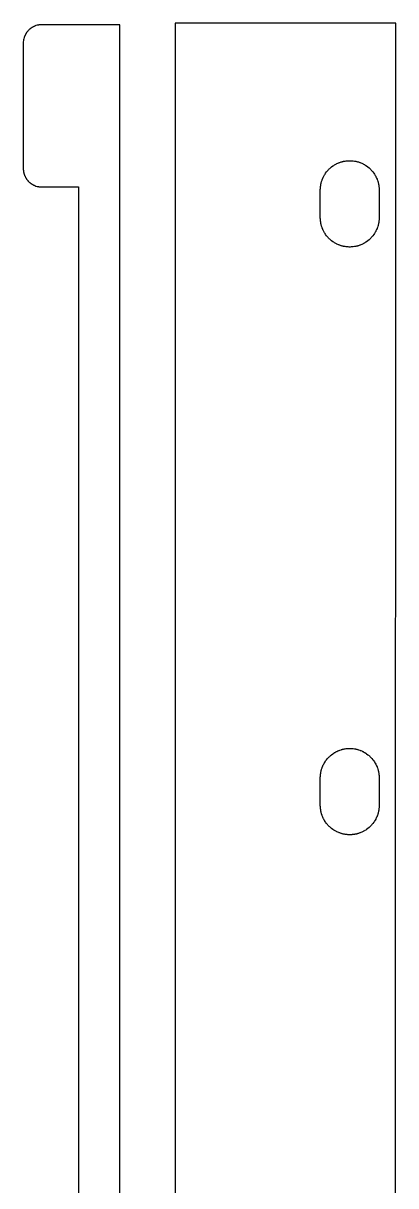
# Model space of a CAD drawing. Header units: metres. Extents: x -3 to 104, y 0 to 127.
# Drawn here: x -3 to 17.2, y 63.3 to 126.6 of the extents above; entities that cross this region are included whole.
import ezdxf

# ---------------------------------------------------------------- set-up
doc = ezdxf.new("R2010")
doc.units = ezdxf.units.M

msp = doc.modelspace()

# ---------------------------------------------------------------- linework, layer by layer
for p, q in [((17.25, 126.582), (5.25, 126.582)), ((5.25, 126.582), (5.25, 2)), ((17.2354, 2), (17.25, 126.582)), ((-2.88281, 125.97), (-2.90625, 125.923)), ((-2.875, 125.984), (-2.88281, 125.97)), ((-2.86621, 126), (-2.875, 125.984)), ((-2.85742, 126.015), (-2.86621, 126)), ((-2.84766, 126.03), (-2.85742, 126.015)), ((-2.83887, 126.045), (-2.84766, 126.03)), ((-2.8291, 126.06), (-2.83887, 126.045)), ((-2.81934, 126.073), (-2.8291, 126.06)), ((-2.80859, 126.088), (-2.81934, 126.073)), ((-2.79883, 126.102), (-2.80859, 126.088)), ((-2.77734, 126.129), (-2.79883, 126.102)), ((-2.76562, 126.143), (-2.77734, 126.129)), ((-2.75488, 126.156), (-2.76562, 126.143)), ((-2.71973, 126.194), (-2.75488, 126.156)), ((-2.69434, 126.22), (-2.71973, 126.194)), ((-2.65625, 126.255), (-2.69434, 126.22)), ((-2.64258, 126.266), (-2.65625, 126.255)), ((-2.62891, 126.277), (-2.64258, 126.266)), ((-2.60156, 126.299), (-2.62891, 126.277)), ((-2.58789, 126.309), (-2.60156, 126.299)), ((-2.57324, 126.319), (-2.58789, 126.309)), ((-2.55957, 126.329), (-2.57324, 126.319)), ((-2.54492, 126.339), (-2.55957, 126.329)), ((-2.53027, 126.348), (-2.54492, 126.339)), ((-2.51465, 126.357), (-2.53027, 126.348)), ((-2.5, 126.366), (-2.51465, 126.357)), ((-2.48438, 126.375), (-2.5, 126.366)), ((-2.46973, 126.383), (-2.48438, 126.375)), ((-2.42285, 126.406), (-2.46973, 126.383)), ((-2.40625, 126.413), (-2.42285, 126.406)), ((-2.39062, 126.421), (-2.40625, 126.413)), ((-2.375, 126.427), (-2.39062, 126.421)), ((-2.3584, 126.434), (-2.375, 126.427)), ((-2.30859, 126.451), (-2.3584, 126.434)), ((-2.24219, 126.471), (-2.30859, 126.451)), ((-2.22461, 126.475), (-2.24219, 126.471)), ((-2.20801, 126.479), (-2.22461, 126.475)), ((-2.19043, 126.481), (-2.20801, 126.479)), ((-2.17383, 126.484), (-2.19043, 126.481)), ((-2.15625, 126.487), (-2.17383, 126.484)), ((-2.13965, 126.49), (-2.15625, 126.487)), ((-2.06934, 126.498), (-2.13965, 126.49)), ((-2.05273, 126.499), (-2.06934, 126.498)), ((-2.03516, 126.499), (-2.05273, 126.499)), ((-2.01758, 126.5), (-2.03516, 126.499)), ((2.25, 126.5), (-2.01758, 126.5)), ((2.25, 2), (2.25, 126.5)), ((-2.99902, 125.535), (-3, 125.518)), ((-3, 125.518), (-3, 118.654)), ((-2.99805, 125.569), (-2.99902, 125.553)), ((-2.99902, 125.553), (-2.99902, 125.535)), ((-2.99023, 125.64), (-2.99805, 125.569)), ((-2.9873, 125.656), (-2.99023, 125.64)), ((-2.98438, 125.674), (-2.9873, 125.656)), ((-2.98145, 125.69), (-2.98438, 125.674)), ((-2.97852, 125.708), (-2.98145, 125.69)), ((-2.97461, 125.725), (-2.97852, 125.708)), ((-2.9707, 125.742), (-2.97461, 125.725)), ((-2.95117, 125.809), (-2.9707, 125.742)), ((-2.93359, 125.858), (-2.95117, 125.809)), ((-2.92676, 125.875), (-2.93359, 125.858)), ((-2.9209, 125.891), (-2.92676, 125.875)), ((-2.91309, 125.906), (-2.9209, 125.891)), ((-2.90625, 125.923), (-2.91309, 125.906)), ((14.1504, 118.983), (14.1768, 118.994)), ((14.1768, 118.994), (14.2031, 119.004)), ((14.2031, 119.004), (14.2822, 119.03)), ((14.2822, 119.03), (14.3086, 119.038)), ((14.3086, 119.038), (14.3359, 119.046)), ((14.3359, 119.046), (14.3633, 119.053)), ((14.3633, 119.053), (14.3896, 119.059)), ((14.3896, 119.059), (14.417, 119.065)), ((14.417, 119.065), (14.4443, 119.07)), ((14.4443, 119.07), (14.4717, 119.076)), ((14.4717, 119.076), (14.5, 119.08)), ((14.5, 119.08), (14.5547, 119.088)), ((14.5547, 119.088), (14.583, 119.091)), ((14.583, 119.091), (14.6104, 119.094)), ((14.6104, 119.094), (14.6387, 119.096)), ((14.6387, 119.096), (14.666, 119.098)), ((14.666, 119.098), (14.7217, 119.1)), ((14.7217, 119.1), (14.7783, 119.1)), ((14.7783, 119.1), (14.834, 119.098)), ((14.834, 119.098), (14.8613, 119.096)), ((14.8613, 119.096), (14.8896, 119.094)), ((14.8896, 119.094), (14.917, 119.091)), ((14.917, 119.091), (14.9453, 119.088)), ((14.9453, 119.088), (15, 119.08)), ((15, 119.08), (15.0283, 119.076)), ((15.0283, 119.076), (15.0557, 119.07)), ((15.0557, 119.07), (15.083, 119.065)), ((15.083, 119.065), (15.1104, 119.059)), ((15.1104, 119.059), (15.1367, 119.053)), ((15.1367, 119.053), (15.1641, 119.046)), ((15.1641, 119.046), (15.1914, 119.038)), ((15.1914, 119.038), (15.2178, 119.03)), ((15.2178, 119.03), (15.2969, 119.004)), ((15.2969, 119.004), (15.3232, 118.994)), ((15.3232, 118.994), (15.3496, 118.983)), ((-3, 118.654), (-2.99902, 118.637)), ((-2.99902, 118.637), (-2.99902, 118.619)), ((-2.99902, 118.619), (-2.99805, 118.602)), ((-2.99805, 118.602), (-2.99609, 118.585)), ((-2.99609, 118.585), (-2.99023, 118.532)), ((-2.99023, 118.532), (-2.9873, 118.516)), ((-2.9873, 118.516), (-2.98145, 118.48)), ((-2.98145, 118.48), (-2.97852, 118.464)), ((-2.97852, 118.464), (-2.97461, 118.447)), ((-2.97461, 118.447), (-2.9707, 118.43)), ((-2.9707, 118.43), (-2.96094, 118.396)), ((-2.96094, 118.396), (-2.95605, 118.379)), ((-2.95605, 118.379), (-2.95117, 118.362)), ((-2.95117, 118.362), (-2.94531, 118.346)), ((13.3789, 118.324), (13.4082, 118.371)), ((13.4082, 118.371), (13.4395, 118.418)), ((13.4395, 118.418), (13.4893, 118.485)), ((13.4893, 118.485), (13.542, 118.55)), ((13.542, 118.55), (13.5605, 118.57)), ((13.5605, 118.57), (13.5801, 118.591)), ((13.5801, 118.591), (13.5986, 118.611)), ((13.5986, 118.611), (13.6182, 118.632)), ((13.6182, 118.632), (13.6387, 118.651)), ((13.6387, 118.651), (13.6592, 118.67)), ((13.6592, 118.67), (13.6797, 118.689)), ((13.6797, 118.689), (13.7002, 118.708)), ((13.7002, 118.708), (13.7646, 118.761)), ((13.7646, 118.761), (13.832, 118.811)), ((13.832, 118.811), (13.8789, 118.842)), ((13.8789, 118.842), (13.9258, 118.871)), ((13.9258, 118.871), (13.9502, 118.886)), ((13.9502, 118.886), (13.999, 118.913)), ((13.999, 118.913), (14.0234, 118.926)), ((14.0234, 118.926), (14.0488, 118.938)), ((14.0488, 118.938), (14.0996, 118.962)), ((14.0996, 118.962), (14.1504, 118.983)), ((15.3496, 118.983), (15.4004, 118.962)), ((15.4004, 118.962), (15.4512, 118.938)), ((15.4512, 118.938), (15.4766, 118.926)), ((15.4766, 118.926), (15.501, 118.913)), ((15.501, 118.913), (15.5498, 118.886)), ((15.5498, 118.886), (15.5742, 118.871)), ((15.5742, 118.871), (15.6211, 118.842)), ((15.6211, 118.842), (15.668, 118.811)), ((15.668, 118.811), (15.7354, 118.761)), ((15.7354, 118.761), (15.7998, 118.708)), ((15.7998, 118.708), (15.8203, 118.689)), ((15.8203, 118.689), (15.8408, 118.67)), ((15.8408, 118.67), (15.8613, 118.651)), ((15.8613, 118.651), (15.8818, 118.632)), ((15.8818, 118.632), (15.9014, 118.611)), ((15.9014, 118.611), (15.9199, 118.591)), ((15.9199, 118.591), (15.9395, 118.57)), ((15.9395, 118.57), (15.958, 118.55)), ((15.958, 118.55), (16.0107, 118.485)), ((16.0107, 118.485), (16.0605, 118.418)), ((16.0605, 118.418), (16.0918, 118.371)), ((16.0918, 118.371), (16.1211, 118.324)), ((-2.94531, 118.346), (-2.93945, 118.33)), ((-2.93945, 118.33), (-2.93359, 118.313)), ((-2.93359, 118.313), (-2.92676, 118.297)), ((-2.92676, 118.297), (-2.9209, 118.281)), ((-2.9209, 118.281), (-2.91309, 118.265)), ((-2.91309, 118.265), (-2.90625, 118.249)), ((-2.90625, 118.249), (-2.875, 118.187)), ((-2.875, 118.187), (-2.86621, 118.172)), ((-2.86621, 118.172), (-2.85742, 118.156)), ((-2.85742, 118.156), (-2.84766, 118.142)), ((-2.84766, 118.142), (-2.83887, 118.127)), ((-2.83887, 118.127), (-2.8291, 118.112)), ((-2.8291, 118.112), (-2.81934, 118.099)), ((-2.81934, 118.099), (-2.80859, 118.084)), ((-2.80859, 118.084), (-2.79883, 118.07)), ((-2.79883, 118.07), (-2.78809, 118.056)), ((-2.78809, 118.056), (-2.77734, 118.042)), ((-2.77734, 118.042), (-2.76562, 118.029)), ((-2.76562, 118.029), (-2.75488, 118.016)), ((-2.75488, 118.016), (-2.74316, 118.003)), ((-2.74316, 118.003), (-2.73145, 117.989)), ((-2.73145, 117.989), (-2.69434, 117.952)), ((-2.69434, 117.952), (-2.65625, 117.917)), ((-2.65625, 117.917), (-2.64258, 117.905)), ((-2.64258, 117.905), (-2.58789, 117.862)), ((-2.58789, 117.862), (-2.57324, 117.853)), ((-2.57324, 117.853), (-2.55957, 117.843)), ((-2.55957, 117.843), (-2.53027, 117.823)), ((-2.53027, 117.823), (-2.51465, 117.814)), ((-2.51465, 117.814), (-2.5, 117.806)), ((-2.5, 117.806), (-2.48438, 117.797)), ((-2.48438, 117.797), (-2.46973, 117.789)), ((-2.46973, 117.789), (-2.4541, 117.78)), ((-2.4541, 117.78), (-2.43848, 117.772)), ((-2.43848, 117.772), (-2.42285, 117.766)), ((-2.42285, 117.766), (-2.40625, 117.758)), ((-2.40625, 117.758), (-2.375, 117.744)), ((-2.375, 117.744), (-2.30859, 117.721)), ((13.1621, 117.695), (13.1699, 117.75)), ((13.1699, 117.75), (13.1738, 117.778)), ((13.1738, 117.778), (13.1797, 117.806)), ((13.1797, 117.806), (13.1846, 117.833)), ((13.1846, 117.833), (13.1914, 117.86)), ((13.1914, 117.86), (13.1973, 117.887)), ((13.1973, 117.887), (13.2041, 117.914)), ((13.2041, 117.914), (13.2119, 117.941)), ((13.2119, 117.941), (13.2197, 117.968)), ((13.2197, 117.968), (13.2461, 118.047)), ((13.2461, 118.047), (13.2559, 118.073)), ((13.2559, 118.073), (13.2666, 118.1)), ((13.2666, 118.1), (13.2881, 118.15)), ((13.2881, 118.15), (13.3115, 118.201)), ((13.3115, 118.201), (13.3242, 118.227)), ((13.3242, 118.227), (13.3369, 118.251)), ((13.3369, 118.251), (13.3643, 118.3)), ((13.3643, 118.3), (13.3789, 118.324)), ((16.1211, 118.324), (16.1357, 118.3)), ((16.1357, 118.3), (16.1631, 118.251)), ((16.1631, 118.251), (16.1758, 118.227)), ((16.1758, 118.227), (16.1885, 118.201)), ((16.1885, 118.201), (16.2119, 118.15)), ((16.2119, 118.15), (16.2334, 118.1)), ((16.2334, 118.1), (16.2441, 118.073)), ((16.2441, 118.073), (16.2539, 118.047)), ((16.2539, 118.047), (16.2803, 117.968)), ((16.2803, 117.968), (16.2881, 117.941)), ((16.2881, 117.941), (16.2959, 117.914)), ((16.2959, 117.914), (16.3027, 117.887)), ((16.3027, 117.887), (16.3086, 117.86)), ((16.3086, 117.86), (16.3154, 117.833)), ((16.3154, 117.833), (16.3203, 117.806)), ((16.3203, 117.806), (16.3262, 117.778)), ((16.3262, 117.778), (16.3301, 117.75)), ((16.3301, 117.75), (16.3379, 117.695)), ((-2.30859, 117.721), (-2.24219, 117.701)), ((-2.24219, 117.701), (-2.22461, 117.697)), ((-2.22461, 117.697), (-2.20801, 117.693)), ((-2.20801, 117.693), (-2.19043, 117.69)), ((-2.19043, 117.69), (-2.17383, 117.687)), ((-2.17383, 117.687), (-2.15625, 117.684)), ((-2.15625, 117.684), (-2.13965, 117.682)), ((-2.13965, 117.682), (-2.12207, 117.679)), ((-2.12207, 117.679), (-2.10449, 117.677)), ((-2.10449, 117.677), (-2.08691, 117.676)), ((-2.08691, 117.676), (-2.06934, 117.674)), ((-2.06934, 117.674), (-2.05273, 117.673)), ((-2.05273, 117.673), (-2.03516, 117.672)), ((-2.03516, 117.672), (0, 117.672)), ((0, 117.672), (0, 15.5342)), ((13.1504, 117.528), (13.1523, 117.584)), ((13.1504, 115.972), (13.1504, 117.528)), ((13.1523, 117.584), (13.1543, 117.611)), ((13.1543, 117.611), (13.1562, 117.64)), ((13.1562, 117.64), (13.1592, 117.667)), ((13.1592, 117.667), (13.1621, 117.695)), ((16.3379, 117.695), (16.3408, 117.667)), ((16.3408, 117.667), (16.3438, 117.64)), ((16.3438, 117.64), (16.3457, 117.611)), ((16.3457, 117.611), (16.3477, 117.584)), ((16.3477, 117.584), (16.3496, 117.528)), ((16.3496, 117.528), (16.3496, 115.972)), ((13.1523, 115.916), (13.1504, 115.972)), ((13.1543, 115.889), (13.1523, 115.916)), ((13.1562, 115.86), (13.1543, 115.889)), ((13.1592, 115.833), (13.1562, 115.86)), ((13.1621, 115.805), (13.1592, 115.833)), ((16.3408, 115.833), (16.3379, 115.805)), ((16.3438, 115.86), (16.3408, 115.833)), ((16.3457, 115.889), (16.3438, 115.86)), ((16.3477, 115.916), (16.3457, 115.889)), ((16.3496, 115.972), (16.3477, 115.916)), ((13.1699, 115.75), (13.1621, 115.805)), ((13.1738, 115.722), (13.1699, 115.75)), ((13.1797, 115.694), (13.1738, 115.722)), ((13.1846, 115.667), (13.1797, 115.694)), ((13.1914, 115.64), (13.1846, 115.667)), ((13.1973, 115.613), (13.1914, 115.64)), ((13.2041, 115.586), (13.1973, 115.613)), ((13.2119, 115.559), (13.2041, 115.586)), ((13.2197, 115.532), (13.2119, 115.559)), ((13.2461, 115.453), (13.2197, 115.532)), ((13.2559, 115.427), (13.2461, 115.453)), ((13.2666, 115.4), (13.2559, 115.427)), ((13.2881, 115.35), (13.2666, 115.4)), ((13.3115, 115.299), (13.2881, 115.35)), ((13.3242, 115.273), (13.3115, 115.299)), ((13.3369, 115.249), (13.3242, 115.273)), ((13.3643, 115.2), (13.3369, 115.249)), ((13.3789, 115.176), (13.3643, 115.2)), ((16.1357, 115.2), (16.1211, 115.176)), ((16.1631, 115.249), (16.1357, 115.2)), ((16.1758, 115.273), (16.1631, 115.249)), ((16.1885, 115.299), (16.1758, 115.273)), ((16.2119, 115.35), (16.1885, 115.299)), ((16.2334, 115.4), (16.2119, 115.35)), ((16.2441, 115.427), (16.2334, 115.4)), ((16.2539, 115.453), (16.2441, 115.427)), ((16.2803, 115.532), (16.2539, 115.453)), ((16.2881, 115.559), (16.2803, 115.532)), ((16.2959, 115.586), (16.2881, 115.559)), ((16.3027, 115.613), (16.2959, 115.586)), ((16.3086, 115.64), (16.3027, 115.613)), ((16.3154, 115.667), (16.3086, 115.64)), ((16.3203, 115.694), (16.3154, 115.667)), ((16.3262, 115.722), (16.3203, 115.694)), ((16.3301, 115.75), (16.3262, 115.722)), ((16.3379, 115.805), (16.3301, 115.75)), ((13.4082, 115.129), (13.3789, 115.176)), ((13.4395, 115.082), (13.4082, 115.129)), ((13.4893, 115.015), (13.4395, 115.082)), ((13.542, 114.95), (13.4893, 115.015)), ((13.5605, 114.93), (13.542, 114.95)), ((13.5801, 114.909), (13.5605, 114.93)), ((13.5986, 114.889), (13.5801, 114.909)), ((13.6182, 114.868), (13.5986, 114.889)), ((13.6387, 114.849), (13.6182, 114.868)), ((13.6592, 114.83), (13.6387, 114.849)), ((13.6797, 114.811), (13.6592, 114.83)), ((13.7002, 114.792), (13.6797, 114.811)), ((13.7646, 114.739), (13.7002, 114.792)), ((13.832, 114.689), (13.7646, 114.739)), ((13.8789, 114.658), (13.832, 114.689)), ((13.9258, 114.629), (13.8789, 114.658)), ((13.9502, 114.614), (13.9258, 114.629)), ((13.999, 114.587), (13.9502, 114.614)), ((14.0234, 114.574), (13.999, 114.587)), ((14.0488, 114.562), (14.0234, 114.574)), ((14.0996, 114.538), (14.0488, 114.562)), ((15.4512, 114.562), (15.4004, 114.538)), ((15.4766, 114.574), (15.4512, 114.562)), ((15.501, 114.587), (15.4766, 114.574)), ((15.5498, 114.614), (15.501, 114.587)), ((15.5742, 114.629), (15.5498, 114.614)), ((15.6211, 114.658), (15.5742, 114.629)), ((15.668, 114.689), (15.6211, 114.658)), ((15.7354, 114.739), (15.668, 114.689)), ((15.7998, 114.792), (15.7354, 114.739)), ((15.8203, 114.811), (15.7998, 114.792)), ((15.8408, 114.83), (15.8203, 114.811)), ((15.8613, 114.849), (15.8408, 114.83)), ((15.8818, 114.868), (15.8613, 114.849)), ((15.9014, 114.889), (15.8818, 114.868)), ((15.9199, 114.909), (15.9014, 114.889)), ((15.9395, 114.93), (15.9199, 114.909)), ((15.958, 114.95), (15.9395, 114.93)), ((16.0107, 115.015), (15.958, 114.95)), ((16.0605, 115.082), (16.0107, 115.015)), ((16.0918, 115.129), (16.0605, 115.082)), ((16.1211, 115.176), (16.0918, 115.129)), ((14.1504, 114.517), (14.0996, 114.538)), ((14.1768, 114.506), (14.1504, 114.517)), ((14.2031, 114.496), (14.1768, 114.506)), ((14.2822, 114.47), (14.2031, 114.496)), ((14.3086, 114.462), (14.2822, 114.47)), ((14.3359, 114.454), (14.3086, 114.462)), ((14.3633, 114.447), (14.3359, 114.454)), ((14.3896, 114.441), (14.3633, 114.447)), ((14.417, 114.435), (14.3896, 114.441)), ((14.4443, 114.43), (14.417, 114.435)), ((14.4717, 114.424), (14.4443, 114.43)), ((14.5, 114.42), (14.4717, 114.424)), ((14.5547, 114.412), (14.5, 114.42)), ((14.583, 114.409), (14.5547, 114.412)), ((14.6104, 114.406), (14.583, 114.409)), ((14.6387, 114.404), (14.6104, 114.406)), ((14.666, 114.402), (14.6387, 114.404)), ((14.7217, 114.4), (14.666, 114.402)), ((14.7783, 114.4), (14.7217, 114.4)), ((14.834, 114.402), (14.7783, 114.4)), ((14.8613, 114.404), (14.834, 114.402)), ((14.8896, 114.406), (14.8613, 114.404)), ((14.917, 114.409), (14.8896, 114.406)), ((14.9453, 114.412), (14.917, 114.409)), ((15, 114.42), (14.9453, 114.412)), ((15.0283, 114.424), (15, 114.42)), ((15.0557, 114.43), (15.0283, 114.424)), ((15.083, 114.435), (15.0557, 114.43)), ((15.1104, 114.441), (15.083, 114.435)), ((15.1367, 114.447), (15.1104, 114.441)), ((15.1641, 114.454), (15.1367, 114.447)), ((15.1914, 114.462), (15.1641, 114.454)), ((15.2178, 114.47), (15.1914, 114.462)), ((15.2969, 114.496), (15.2178, 114.47)), ((15.3232, 114.506), (15.2969, 114.496)), ((15.3496, 114.517), (15.3232, 114.506)), ((15.4004, 114.538), (15.3496, 114.517)), ((13.7002, 86.708), (13.7646, 86.7607)), ((13.7646, 86.7607), (13.832, 86.8105)), ((13.832, 86.8105), (13.8789, 86.8418)), ((13.8789, 86.8418), (13.9258, 86.8711)), ((13.9258, 86.8711), (13.9502, 86.8857)), ((13.9502, 86.8857), (13.999, 86.9131)), ((13.999, 86.9131), (14.0234, 86.9258)), ((14.0234, 86.9258), (14.0488, 86.9385)), ((14.0488, 86.9385), (14.0996, 86.9619)), ((14.0996, 86.9619), (14.1504, 86.9834)), ((14.1504, 86.9834), (14.1768, 86.9941)), ((14.1768, 86.9941), (14.2031, 87.0039)), ((14.2031, 87.0039), (14.2822, 87.0303)), ((14.2822, 87.0303), (14.3086, 87.0381)), ((14.3086, 87.0381), (14.3359, 87.0459)), ((14.3359, 87.0459), (14.3633, 87.0527)), ((14.3633, 87.0527), (14.3896, 87.0586)), ((14.3896, 87.0586), (14.417, 87.0654)), ((14.417, 87.0654), (14.4443, 87.0703)), ((14.4443, 87.0703), (14.4717, 87.0762)), ((14.4717, 87.0762), (14.5, 87.0801)), ((14.5, 87.0801), (14.5547, 87.0879)), ((14.5547, 87.0879), (14.583, 87.0908)), ((14.583, 87.0908), (14.6104, 87.0938)), ((14.6104, 87.0938), (14.6387, 87.0957)), ((14.6387, 87.0957), (14.666, 87.0977)), ((14.666, 87.0977), (14.7217, 87.0996)), ((14.7217, 87.0996), (14.7783, 87.0996)), ((14.7783, 87.0996), (14.834, 87.0977)), ((14.834, 87.0977), (14.8613, 87.0957)), ((14.8613, 87.0957), (14.8896, 87.0938)), ((14.8896, 87.0938), (14.917, 87.0908)), ((14.917, 87.0908), (14.9453, 87.0879)), ((14.9453, 87.0879), (15, 87.0801)), ((15, 87.0801), (15.0283, 87.0762)), ((15.0283, 87.0762), (15.0557, 87.0703)), ((15.0557, 87.0703), (15.083, 87.0654)), ((15.083, 87.0654), (15.1104, 87.0586)), ((15.1104, 87.0586), (15.1367, 87.0527)), ((15.1367, 87.0527), (15.1641, 87.0459)), ((15.1641, 87.0459), (15.1914, 87.0381)), ((15.1914, 87.0381), (15.2178, 87.0303)), ((15.2178, 87.0303), (15.2969, 87.0039)), ((15.2969, 87.0039), (15.3232, 86.9941)), ((15.3232, 86.9941), (15.3496, 86.9834)), ((15.3496, 86.9834), (15.4004, 86.9619)), ((15.4004, 86.9619), (15.4512, 86.9385)), ((15.4512, 86.9385), (15.4766, 86.9258)), ((15.4766, 86.9258), (15.501, 86.9131)), ((15.501, 86.9131), (15.5498, 86.8857)), ((15.5498, 86.8857), (15.5742, 86.8711)), ((15.5742, 86.8711), (15.6211, 86.8418)), ((15.6211, 86.8418), (15.668, 86.8105)), ((15.668, 86.8105), (15.7354, 86.7607)), ((15.7354, 86.7607), (15.7998, 86.708)), ((13.2559, 86.0732), (13.2666, 86.0996)), ((13.2666, 86.0996), (13.2881, 86.1504)), ((13.2881, 86.1504), (13.3115, 86.2012)), ((13.3115, 86.2012), (13.3242, 86.2266)), ((13.3242, 86.2266), (13.3369, 86.251)), ((13.3369, 86.251), (13.3643, 86.2998)), ((13.3643, 86.2998), (13.3789, 86.3242)), ((13.3789, 86.3242), (13.4082, 86.3711)), ((13.4082, 86.3711), (13.4395, 86.418)), ((13.4395, 86.418), (13.4893, 86.4854)), ((13.4893, 86.4854), (13.542, 86.5498)), ((13.542, 86.5498), (13.5605, 86.5703)), ((13.5605, 86.5703), (13.5801, 86.5908)), ((13.5801, 86.5908), (13.5986, 86.6113)), ((13.5986, 86.6113), (13.6182, 86.6318)), ((13.6182, 86.6318), (13.6387, 86.6514)), ((13.6387, 86.6514), (13.6592, 86.6699)), ((13.6592, 86.6699), (13.6797, 86.6895)), ((13.6797, 86.6895), (13.7002, 86.708)), ((15.7998, 86.708), (15.8203, 86.6895)), ((15.8203, 86.6895), (15.8408, 86.6699)), ((15.8408, 86.6699), (15.8613, 86.6514)), ((15.8613, 86.6514), (15.8818, 86.6318)), ((15.8818, 86.6318), (15.9014, 86.6113)), ((15.9014, 86.6113), (15.9199, 86.5908)), ((15.9199, 86.5908), (15.9395, 86.5703)), ((15.9395, 86.5703), (15.958, 86.5498)), ((15.958, 86.5498), (16.0107, 86.4854)), ((16.0107, 86.4854), (16.0605, 86.418)), ((16.0605, 86.418), (16.0918, 86.3711)), ((16.0918, 86.3711), (16.1211, 86.3242)), ((16.1211, 86.3242), (16.1357, 86.2998)), ((16.1357, 86.2998), (16.1631, 86.251)), ((16.1631, 86.251), (16.1758, 86.2266)), ((16.1758, 86.2266), (16.1885, 86.2012)), ((16.1885, 86.2012), (16.2119, 86.1504)), ((16.2119, 86.1504), (16.2334, 86.0996)), ((16.2334, 86.0996), (16.2441, 86.0732)), ((13.1504, 85.5283), (13.1523, 85.584)), ((13.1504, 83.9717), (13.1504, 85.5283)), ((13.1523, 85.584), (13.1543, 85.6113)), ((13.1543, 85.6113), (13.1562, 85.6396)), ((13.1562, 85.6396), (13.1592, 85.667)), ((13.1592, 85.667), (13.1621, 85.6953)), ((13.1621, 85.6953), (13.1699, 85.75)), ((13.1699, 85.75), (13.1738, 85.7783)), ((13.1738, 85.7783), (13.1797, 85.8057)), ((13.1797, 85.8057), (13.1846, 85.833)), ((13.1846, 85.833), (13.1914, 85.8604)), ((13.1914, 85.8604), (13.1973, 85.8867)), ((13.1973, 85.8867), (13.2041, 85.9141)), ((13.2041, 85.9141), (13.2119, 85.9414)), ((13.2119, 85.9414), (13.2197, 85.9678)), ((13.2197, 85.9678), (13.2461, 86.0469)), ((13.2461, 86.0469), (13.2559, 86.0732)), ((16.2441, 86.0732), (16.2539, 86.0469)), ((16.2539, 86.0469), (16.2803, 85.9678)), ((16.2803, 85.9678), (16.2881, 85.9414)), ((16.2881, 85.9414), (16.2959, 85.9141)), ((16.2959, 85.9141), (16.3027, 85.8867)), ((16.3027, 85.8867), (16.3086, 85.8604)), ((16.3086, 85.8604), (16.3154, 85.833)), ((16.3154, 85.833), (16.3203, 85.8057)), ((16.3203, 85.8057), (16.3262, 85.7783)), ((16.3262, 85.7783), (16.3301, 85.75)), ((16.3301, 85.75), (16.3379, 85.6953)), ((16.3379, 85.6953), (16.3408, 85.667)), ((16.3408, 85.667), (16.3438, 85.6396)), ((16.3438, 85.6396), (16.3457, 85.6113)), ((16.3457, 85.6113), (16.3477, 85.584)), ((16.3477, 85.584), (16.3496, 85.5283)), ((16.3496, 85.5283), (16.3496, 83.9717)), ((13.1523, 83.916), (13.1504, 83.9717)), ((13.1543, 83.8887), (13.1523, 83.916)), ((13.1562, 83.8604), (13.1543, 83.8887)), ((13.1592, 83.833), (13.1562, 83.8604)), ((13.1621, 83.8047), (13.1592, 83.833)), ((13.1699, 83.75), (13.1621, 83.8047)), ((13.1738, 83.7217), (13.1699, 83.75)), ((13.1797, 83.6943), (13.1738, 83.7217)), ((13.1846, 83.667), (13.1797, 83.6943)), ((13.1914, 83.6396), (13.1846, 83.667)), ((13.1973, 83.6133), (13.1914, 83.6396)), ((13.2041, 83.5859), (13.1973, 83.6133)), ((13.2119, 83.5586), (13.2041, 83.5859)), ((13.2197, 83.5322), (13.2119, 83.5586)), ((16.2881, 83.5586), (16.2803, 83.5322)), ((16.2959, 83.5859), (16.2881, 83.5586)), ((16.3027, 83.6133), (16.2959, 83.5859)), ((16.3086, 83.6396), (16.3027, 83.6133)), ((16.3154, 83.667), (16.3086, 83.6396)), ((16.3203, 83.6943), (16.3154, 83.667)), ((16.3262, 83.7217), (16.3203, 83.6943)), ((16.3301, 83.75), (16.3262, 83.7217)), ((16.3379, 83.8047), (16.3301, 83.75)), ((16.3408, 83.833), (16.3379, 83.8047)), ((16.3438, 83.8604), (16.3408, 83.833)), ((16.3457, 83.8887), (16.3438, 83.8604)), ((16.3477, 83.916), (16.3457, 83.8887)), ((16.3496, 83.9717), (16.3477, 83.916)), ((13.2461, 83.4531), (13.2197, 83.5322)), ((13.2559, 83.4268), (13.2461, 83.4531)), ((13.2666, 83.4004), (13.2559, 83.4268)), ((13.2881, 83.3496), (13.2666, 83.4004)), ((13.3115, 83.2988), (13.2881, 83.3496)), ((13.3242, 83.2734), (13.3115, 83.2988)), ((13.3369, 83.249), (13.3242, 83.2734)), ((13.3643, 83.2002), (13.3369, 83.249)), ((13.3789, 83.1758), (13.3643, 83.2002)), ((13.4082, 83.1289), (13.3789, 83.1758)), ((13.4395, 83.082), (13.4082, 83.1289)), ((13.4893, 83.0146), (13.4395, 83.082)), ((13.542, 82.9502), (13.4893, 83.0146)), ((13.5605, 82.9297), (13.542, 82.9502)), ((13.5801, 82.9092), (13.5605, 82.9297)), ((15.9395, 82.9297), (15.9199, 82.9092)), ((15.958, 82.9502), (15.9395, 82.9297)), ((16.0107, 83.0146), (15.958, 82.9502)), ((16.0605, 83.082), (16.0107, 83.0146)), ((16.0918, 83.1289), (16.0605, 83.082)), ((16.1211, 83.1758), (16.0918, 83.1289)), ((16.1357, 83.2002), (16.1211, 83.1758)), ((16.1631, 83.249), (16.1357, 83.2002)), ((16.1758, 83.2734), (16.1631, 83.249)), ((16.1885, 83.2988), (16.1758, 83.2734)), ((16.2119, 83.3496), (16.1885, 83.2988)), ((16.2334, 83.4004), (16.2119, 83.3496)), ((16.2441, 83.4268), (16.2334, 83.4004)), ((16.2539, 83.4531), (16.2441, 83.4268)), ((16.2803, 83.5322), (16.2539, 83.4531)), ((13.5986, 82.8887), (13.5801, 82.9092)), ((13.6182, 82.8682), (13.5986, 82.8887)), ((13.6387, 82.8486), (13.6182, 82.8682)), ((13.6592, 82.8301), (13.6387, 82.8486)), ((13.6797, 82.8105), (13.6592, 82.8301)), ((13.7002, 82.792), (13.6797, 82.8105)), ((13.7646, 82.7393), (13.7002, 82.792)), ((13.832, 82.6895), (13.7646, 82.7393)), ((13.8789, 82.6582), (13.832, 82.6895)), ((13.9258, 82.6289), (13.8789, 82.6582)), ((13.9502, 82.6143), (13.9258, 82.6289)), ((13.999, 82.5869), (13.9502, 82.6143)), ((14.0234, 82.5742), (13.999, 82.5869)), ((14.0488, 82.5615), (14.0234, 82.5742)), ((14.0996, 82.5381), (14.0488, 82.5615)), ((14.1504, 82.5166), (14.0996, 82.5381)), ((14.1768, 82.5059), (14.1504, 82.5166)), ((14.2031, 82.4961), (14.1768, 82.5059)), ((14.2822, 82.4697), (14.2031, 82.4961)), ((14.3086, 82.4619), (14.2822, 82.4697)), ((14.3359, 82.4541), (14.3086, 82.4619)), ((14.3633, 82.4473), (14.3359, 82.4541)), ((14.3896, 82.4414), (14.3633, 82.4473)), ((14.417, 82.4346), (14.3896, 82.4414)), ((14.4443, 82.4297), (14.417, 82.4346)), ((14.4717, 82.4238), (14.4443, 82.4297)), ((14.5, 82.4199), (14.4717, 82.4238)), ((14.5547, 82.4121), (14.5, 82.4199)), ((14.583, 82.4092), (14.5547, 82.4121)), ((14.6104, 82.4062), (14.583, 82.4092)), ((14.6387, 82.4043), (14.6104, 82.4062)), ((14.666, 82.4023), (14.6387, 82.4043)), ((14.7217, 82.4004), (14.666, 82.4023)), ((14.7783, 82.4004), (14.7217, 82.4004)), ((14.834, 82.4023), (14.7783, 82.4004)), ((14.8613, 82.4043), (14.834, 82.4023)), ((14.8896, 82.4062), (14.8613, 82.4043)), ((14.917, 82.4092), (14.8896, 82.4062)), ((14.9453, 82.4121), (14.917, 82.4092)), ((15, 82.4199), (14.9453, 82.4121)), ((15.0283, 82.4238), (15, 82.4199)), ((15.0557, 82.4297), (15.0283, 82.4238)), ((15.083, 82.4346), (15.0557, 82.4297)), ((15.1104, 82.4414), (15.083, 82.4346)), ((15.1367, 82.4473), (15.1104, 82.4414)), ((15.1641, 82.4541), (15.1367, 82.4473)), ((15.1914, 82.4619), (15.1641, 82.4541)), ((15.2178, 82.4697), (15.1914, 82.4619)), ((15.2969, 82.4961), (15.2178, 82.4697)), ((15.3232, 82.5059), (15.2969, 82.4961)), ((15.3496, 82.5166), (15.3232, 82.5059)), ((15.4004, 82.5381), (15.3496, 82.5166)), ((15.4512, 82.5615), (15.4004, 82.5381)), ((15.4766, 82.5742), (15.4512, 82.5615)), ((15.501, 82.5869), (15.4766, 82.5742)), ((15.5498, 82.6143), (15.501, 82.5869)), ((15.5742, 82.6289), (15.5498, 82.6143)), ((15.6211, 82.6582), (15.5742, 82.6289)), ((15.668, 82.6895), (15.6211, 82.6582)), ((15.7354, 82.7393), (15.668, 82.6895)), ((15.7998, 82.792), (15.7354, 82.7393)), ((15.8203, 82.8105), (15.7998, 82.792)), ((15.8408, 82.8301), (15.8203, 82.8105)), ((15.8613, 82.8486), (15.8408, 82.8301)), ((15.8818, 82.8682), (15.8613, 82.8486)), ((15.9014, 82.8887), (15.8818, 82.8682)), ((15.9199, 82.9092), (15.9014, 82.8887))]:
    msp.add_line(p, q)

doc.saveas('drawing.dxf')
